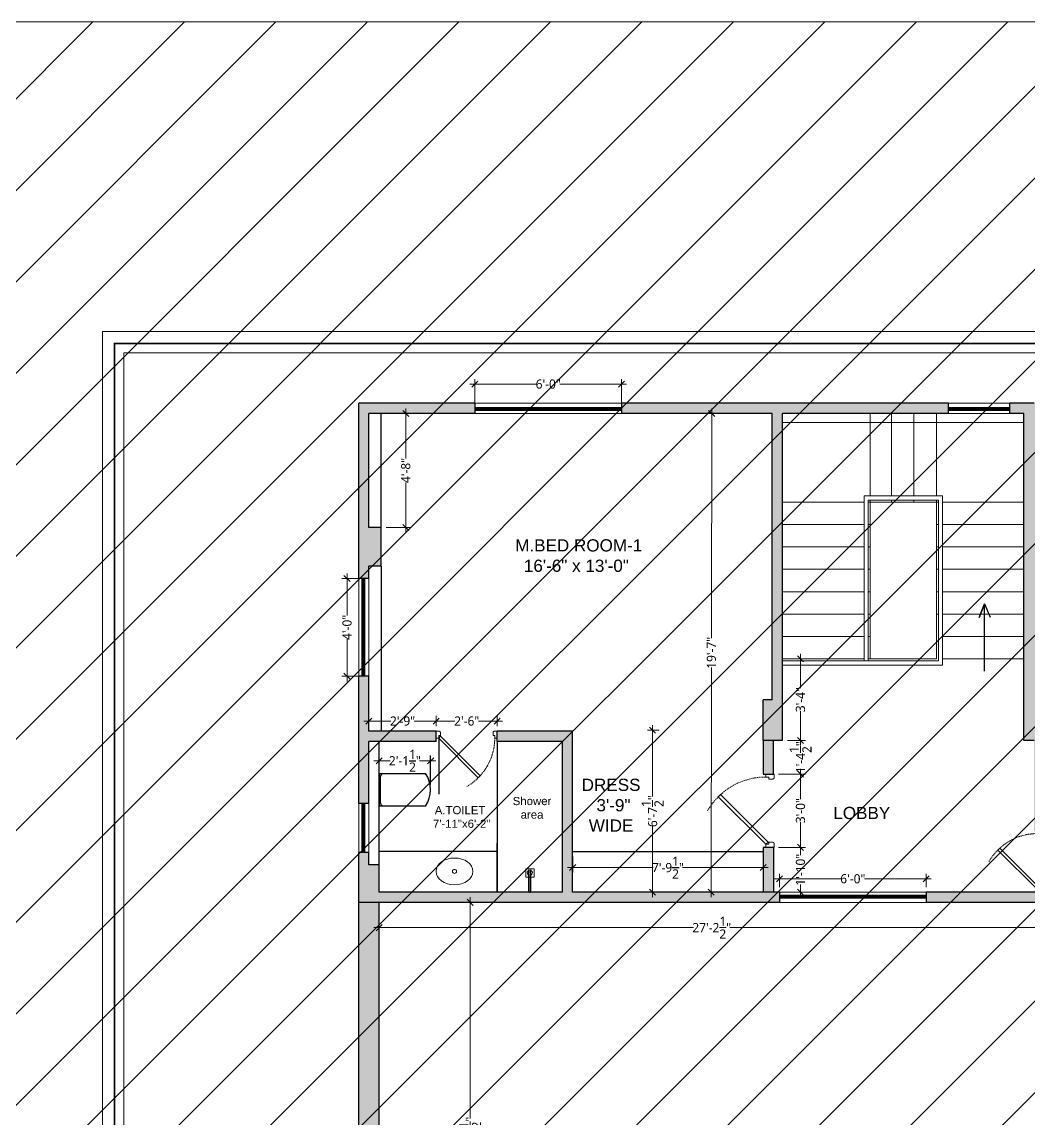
# Model space of a CAD drawing. Header units: inches. Extents: x -179 to 4134, y -2155 to 815.
# Drawn here: x 959 to 1454, y 276 to 815 of the extents above; entities that cross this region are included whole.
import ezdxf

# ---------------------------------------------------------------- set-up
doc = ezdxf.new("R2010")
doc.units = ezdxf.units.IN
doc.header["$LTSCALE"] = 5
doc.linetypes.add('HIDDEN', pattern=[0.375, 0.25, -0.125])
for name, color, linetype, lineweight in [('DIM', 5, 'Continuous', 9), ('doors', 24, 'Continuous', 9), ('STEP', 25, 'Continuous', 15), ('text', 7, 'Continuous', 5), ('title', 7, 'Continuous', 5), ('wall', 7, 'Continuous', 30), ('wall hatch', 252, 'Continuous', 5), ('window', 162, 'Continuous', 9)]:
    doc.layers.add(name, color=color, linetype=linetype, lineweight=lineweight)
doc.layers.add('FURNITURE', color=8, linetype='Continuous')
doc.styles.add('irfan', font='trebuc.ttf')
doc.styles.add('KARUN', font='arial.ttf')
doc.dimstyles.new('IRFAN', dxfattribs={"dimtxt": 4.5, "dimasz": 3, "dimexe": 2.5, "dimexo": 2.5, "dimgap": 0.09, "dimtad": 0, "dimdec": 1, "dimzin": 3, "dimdsep": 46, "dimlunit": 4, "dimtxsty": 'irfan', "dimblk": 'OBLIQUE', "dimcen": 2, "dimdle": 2.5, "dimclrd": 251, "dimclre": 251, "dimclrt": 7, "dimadec": 0, "dimazin": 0, "dimtm": 1e-09, "dimtfac": 1, "dimtdec": 1, "dimtofl": 0, "dimtmove": 0, "dimatfit": 3, "dimfxl": 2, "dimtolj": 1, "dimtzin": 0, "dimlwd": 0, "dimlwe": -1, "dimarcsym": 0})

# ---------------------------------------------------------------- blocks, each defined once
blk = doc.blocks.new('d2')
at = {"layer": 'doors'}
blk.add_lwpolyline([(-25.9, 26.27), (-2.56, 2.94), (-1.5, 4), (-24.84, 27.34), (-25.9, 26.27)], dxfattribs=at)
blk.add_lwpolyline([(-36, 0), (-34, 0), (-36, 0), (-36, 4), (-34.5, 4), (-34.5, 2.5), (-33.5, 2.5), (-33.5, 0.5), (-33.62, 0.5), (-33.62, 0.38, -0.414214), (-33.88, 0.12), (-34, 0.12), (-34, 0)], format="xyb", dxfattribs=at)
blk.add_lwpolyline([(0, 4), (-1.5, 4), (-1.5, 2.5), (-2.5, 2.5), (-2.5, 0.5), (-2.38, 0.5), (-2.38, 0.38, 0.414214), (-2.12, 0.12), (-2, 0.12), (-2, 0), (0, 0), (-2, 0), (0, 0), (0, 4)], format="xyb", close=True, dxfattribs=at)
at = {"layer": 'doors', "color": 144, "linetype": 'HIDDEN', "ltscale": 0.5}
blk.add_arc((-1.5, 4), 33.03, 120, 182.6026, dxfattribs=at)
blk = doc.blocks.new('door')
at = {"layer": 'doors', "linetype": 'Continuous'}
blk.add_line((0, 0), (0, 0), dxfattribs=at)
at = {"layer": 'doors', "xscale": -1.166666666666717, "yscale": 1.166666666666717, "zscale": 1.166666666666717, "rotation": 270}
blk.add_blockref('d2', (0, 0), dxfattribs=at)
blk = doc.blocks.new('_Oblique')
at = {"color": 0, "linetype": 'ByBlock', "lineweight": -2}
blk.add_line((-0.5, -0.5), (0.5, 0.5), dxfattribs=at)
blk = doc.blocks.new('*D12')
at = {"layer": 'Defpoints', "color": 0, "ltscale": 0.25, "transparency": 16777216}
for p in [(1176.59, 382.3), (1176.59, 152.8), (1179.19, 152.8)]:
    blk.add_point(p, dxfattribs=at)
at = {"layer": 'DIM', "color": 251, "lineweight": 0, "ltscale": 0.25, "transparency": 16777216}
for p, q in [((1179.19, 384.8), (1179.19, 276.21)), ((1179.19, 150.3), (1179.19, 258.88))]:
    blk.add_line(p, q, dxfattribs=at)
at = {"layer": 'DIM', "color": 1, "ltscale": 0.25, "transparency": 16777216}
for p, q in [((1179.09, 382.3), (1181.69, 382.3)), ((1179.09, 152.8), (1181.69, 152.8))]:
    blk.add_line(p, q, dxfattribs=at)
at = {"layer": 'DIM', "color": 251, "lineweight": 0, "ltscale": 0.25, "transparency": 16777216, "xscale": 3, "yscale": 3, "zscale": 3}
for p, rotation in [((1179.19, 382.3), 90), ((1179.19, 152.8), 270)]:
    blk.add_blockref('_Oblique', p, dxfattribs=dict(at, rotation=rotation))
at = {"layer": 'DIM', "color": 1, "ltscale": 0.25, "transparency": 16777216, "insert": (1179.19, 267.55), "char_height": 4.5, "attachment_point": 5, "rotation": 90, "style": 'irfan'}
blk.add_mtext('\\A1;19\'-1{\\H1x;\\S1/2;}"', dxfattribs=at)
blk = doc.blocks.new('*D13')
at = {"layer": 'Defpoints', "color": 0, "ltscale": 0.25, "transparency": 16777216}
for p in [(1134.53, 382.3), (1461.03, 382.3), (1134.53, 369.89)]:
    blk.add_point(p, dxfattribs=at)
at = {"layer": 'DIM', "color": 1, "ltscale": 0.25, "transparency": 16777216}
for p, q in [((1134.53, 379.8), (1134.53, 367.39)), ((1461.03, 379.8), (1461.03, 367.39))]:
    blk.add_line(p, q, dxfattribs=at)
at = {"layer": 'DIM', "color": 251, "lineweight": 0, "ltscale": 0.25, "transparency": 16777216}
for p, q in [((1132.03, 369.89), (1288.9, 369.89)), ((1463.53, 369.89), (1306.65, 369.89))]:
    blk.add_line(p, q, dxfattribs=at)
at = {"layer": 'DIM', "color": 251, "lineweight": 0, "ltscale": 0.25, "transparency": 16777216, "xscale": 3, "yscale": 3, "zscale": 3, "rotation": 180.0000000000001}
blk.add_blockref('_Oblique', (1134.53, 369.89), dxfattribs=at)
at = {"layer": 'DIM', "color": 251, "lineweight": 0, "ltscale": 0.25, "transparency": 16777216, "xscale": 3, "yscale": 3, "zscale": 3}
blk.add_blockref('_Oblique', (1461.03, 369.89), dxfattribs=at)
at = {"layer": 'DIM', "color": 1, "ltscale": 0.25, "transparency": 16777216, "insert": (1297.78, 369.89), "char_height": 4.5, "attachment_point": 5, "style": 'irfan'}
blk.add_mtext('\\A1;27\'-2{\\H1x;\\S1/2;}"', dxfattribs=at)
blk = doc.blocks.new('*D53')
at = {"layer": 'Defpoints', "color": 0, "ltscale": 0.25, "transparency": 16777216}
for p in [(1305.53, 622.3), (1297.51, 387.3), (1305.28, 387.3)]:
    blk.add_point(p, dxfattribs=at)
at = {"layer": 'DIM', "color": 251, "lineweight": 0, "ltscale": 0.25, "transparency": 16777216}
for p, q in [((1297.76, 624.8), (1297.64, 512)), ((1297.5, 384.8), (1297.62, 497.61))]:
    blk.add_line(p, q, dxfattribs=at)
at = {"layer": 'DIM', "color": 1, "ltscale": 0.25, "transparency": 16777216}
for p, q in [((1303.03, 622.3), (1295.26, 622.31)), ((1302.78, 387.3), (1295.01, 387.31))]:
    blk.add_line(p, q, dxfattribs=at)
at = {"layer": 'DIM', "color": 251, "lineweight": 0, "ltscale": 0.25, "transparency": 16777216, "xscale": 3, "yscale": 3, "zscale": 3}
for p, rotation in [((1297.76, 622.3), 89.93904706606553), ((1297.51, 387.3), 269.9390470660655)]:
    blk.add_blockref('_Oblique', p, dxfattribs=dict(at, rotation=rotation))
at = {"layer": 'DIM', "color": 1, "ltscale": 0.25, "transparency": 16777216, "insert": (1297.63, 504.8), "char_height": 4.5, "attachment_point": 5, "rotation": 89.939, "style": 'irfan'}
blk.add_mtext('\\A1;19\'-7"', dxfattribs=at)
blk = doc.blocks.new('*D54')
at = {"layer": 'Defpoints', "color": 0, "ltscale": 0.25, "transparency": 16777216}
for p in [(1162.53, 471.29), (1162.53, 466.3), (1192.53, 466.3)]:
    blk.add_point(p, dxfattribs=at)
at = {"layer": 'DIM', "color": 251, "lineweight": 0, "ltscale": 0.25, "transparency": 16777216}
for p, q in [((1160.03, 471.29), (1171.75, 471.29)), ((1195.03, 471.29), (1183.3, 471.29))]:
    blk.add_line(p, q, dxfattribs=at)
at = {"layer": 'DIM', "color": 1, "ltscale": 0.25, "transparency": 16777216}
for p, q in [((1162.53, 468.8), (1162.53, 473.79)), ((1192.53, 468.8), (1192.53, 473.79))]:
    blk.add_line(p, q, dxfattribs=at)
at = {"layer": 'DIM', "color": 251, "lineweight": 0, "ltscale": 0.25, "transparency": 16777216, "xscale": 3, "yscale": 3, "zscale": 3, "rotation": 180.0000000000002}
blk.add_blockref('_Oblique', (1162.53, 471.29), dxfattribs=at)
at = {"layer": 'DIM', "color": 251, "lineweight": 0, "ltscale": 0.25, "transparency": 16777216, "xscale": 3, "yscale": 3, "zscale": 3}
blk.add_blockref('_Oblique', (1192.53, 471.29), dxfattribs=at)
at = {"layer": 'DIM', "color": 1, "ltscale": 0.25, "transparency": 16777216, "insert": (1177.53, 471.29), "char_height": 4.5, "attachment_point": 5, "style": 'irfan'}
blk.add_mtext('\\A1;2\'-6"', dxfattribs=at)
blk = doc.blocks.new('*D55')
at = {"layer": 'Defpoints', "color": 0, "ltscale": 0.25, "transparency": 16777216}
for p in [(1129.53, 471.29), (1129.53, 466.3), (1162.53, 466.3)]:
    blk.add_point(p, dxfattribs=at)
at = {"layer": 'DIM', "color": 251, "lineweight": 0, "ltscale": 0.25, "transparency": 16777216}
for p, q in [((1127.03, 471.29), (1140.25, 471.29)), ((1165.03, 471.29), (1151.8, 471.29))]:
    blk.add_line(p, q, dxfattribs=at)
at = {"layer": 'DIM', "color": 1, "ltscale": 0.25, "transparency": 16777216}
for p, q in [((1129.53, 468.8), (1129.53, 473.79)), ((1162.53, 468.8), (1162.53, 473.79))]:
    blk.add_line(p, q, dxfattribs=at)
at = {"layer": 'DIM', "color": 251, "lineweight": 0, "ltscale": 0.25, "transparency": 16777216, "xscale": 3, "yscale": 3, "zscale": 3, "rotation": 180.0000000000002}
blk.add_blockref('_Oblique', (1129.53, 471.29), dxfattribs=at)
at = {"layer": 'DIM', "color": 251, "lineweight": 0, "ltscale": 0.25, "transparency": 16777216, "xscale": 3, "yscale": 3, "zscale": 3}
blk.add_blockref('_Oblique', (1162.53, 471.29), dxfattribs=at)
at = {"layer": 'DIM', "color": 1, "ltscale": 0.25, "transparency": 16777216, "insert": (1146.03, 471.29), "char_height": 4.5, "attachment_point": 5, "style": 'irfan'}
blk.add_mtext('\\A1;2\'-9"', dxfattribs=at)
blk = doc.blocks.new('*D56')
at = {"layer": 'Defpoints', "color": 0, "ltscale": 0.25, "transparency": 16777216}
for p in [(1135.53, 622.3), (1135.53, 566.3), (1147.65, 566.3)]:
    blk.add_point(p, dxfattribs=at)
at = {"layer": 'DIM', "color": 251, "lineweight": 0, "ltscale": 0.25, "transparency": 16777216}
for p, q in [((1147.65, 624.8), (1147.65, 600.12)), ((1147.65, 563.8), (1147.65, 588.47))]:
    blk.add_line(p, q, dxfattribs=at)
at = {"layer": 'DIM', "color": 1, "ltscale": 0.25, "transparency": 16777216}
for p, q in [((1138.03, 622.3), (1150.15, 622.3)), ((1138.03, 566.3), (1150.15, 566.3))]:
    blk.add_line(p, q, dxfattribs=at)
at = {"layer": 'DIM', "color": 251, "lineweight": 0, "ltscale": 0.25, "transparency": 16777216, "xscale": 3, "yscale": 3, "zscale": 3}
for p, rotation in [((1147.65, 622.3), 90), ((1147.65, 566.3), 270)]:
    blk.add_blockref('_Oblique', p, dxfattribs=dict(at, rotation=rotation))
at = {"layer": 'DIM', "color": 1, "ltscale": 0.25, "transparency": 16777216, "insert": (1147.65, 594.3), "char_height": 4.5, "attachment_point": 5, "rotation": 90, "style": 'irfan'}
blk.add_mtext('\\A1;4\'-8"', dxfattribs=at)
blk = doc.blocks.new('*D57')
at = {"layer": 'Defpoints', "color": 0, "ltscale": 0.25, "transparency": 16777216}
for p in [(1332.53, 501.8), (1341.36, 501.8), (1332.53, 461.8)]:
    blk.add_point(p, dxfattribs=at)
at = {"layer": 'DIM', "color": 1, "ltscale": 0.25, "transparency": 16777216}
for p, q in [((1335.03, 501.8), (1343.86, 501.8)), ((1335.03, 461.8), (1343.86, 461.8))]:
    blk.add_line(p, q, dxfattribs=at)
at = {"layer": 'DIM', "color": 251, "lineweight": 0, "ltscale": 0.25, "transparency": 16777216}
for p, q in [((1341.36, 504.3), (1341.36, 487.5)), ((1341.36, 459.3), (1341.36, 476.09))]:
    blk.add_line(p, q, dxfattribs=at)
at = {"layer": 'DIM', "color": 251, "lineweight": 0, "ltscale": 0.25, "transparency": 16777216, "xscale": 3, "yscale": 3, "zscale": 3}
for p, rotation in [((1341.36, 501.8), 90), ((1341.36, 461.8), 270)]:
    blk.add_blockref('_Oblique', p, dxfattribs=dict(at, rotation=rotation))
at = {"layer": 'DIM', "color": 1, "ltscale": 0.25, "transparency": 16777216, "insert": (1341.36, 481.8), "char_height": 4.5, "attachment_point": 5, "rotation": 90, "style": 'irfan'}
blk.add_mtext('\\A1;3\'-4"', dxfattribs=at)
blk = doc.blocks.new('*D58')
at = {"layer": 'Defpoints', "color": 0, "ltscale": 0.25, "transparency": 16777216}
for p in [(1268.75, 466.8), (1274.53, 466.8), (1274.53, 387.3)]:
    blk.add_point(p, dxfattribs=at)
at = {"layer": 'DIM', "color": 251, "lineweight": 0, "ltscale": 0.25, "transparency": 16777216}
for p, q in [((1268.75, 469.3), (1268.75, 434.26)), ((1268.75, 384.8), (1268.75, 419.83))]:
    blk.add_line(p, q, dxfattribs=at)
at = {"layer": 'DIM', "color": 1, "ltscale": 0.25, "transparency": 16777216}
for p, q in [((1272.03, 466.8), (1266.25, 466.8)), ((1272.03, 387.3), (1266.25, 387.3))]:
    blk.add_line(p, q, dxfattribs=at)
at = {"layer": 'DIM', "color": 251, "lineweight": 0, "ltscale": 0.25, "transparency": 16777216, "xscale": 3, "yscale": 3, "zscale": 3}
for p, rotation in [((1268.75, 466.8), 90), ((1268.75, 387.3), 270)]:
    blk.add_blockref('_Oblique', p, dxfattribs=dict(at, rotation=rotation))
at = {"layer": 'DIM', "color": 1, "ltscale": 0.25, "transparency": 16777216, "insert": (1268.75, 427.05), "char_height": 4.5, "attachment_point": 5, "rotation": 90, "style": 'irfan'}
blk.add_mtext('\\A1;6\'-7{\\H1x;\\S1/2;}"', dxfattribs=at)
blk = doc.blocks.new('*D59')
at = {"layer": 'Defpoints', "color": 0, "ltscale": 0.25, "transparency": 16777216}
for p in [(1403.03, 393.85), (1331.03, 387.3), (1403.03, 387.3)]:
    blk.add_point(p, dxfattribs=at)
at = {"layer": 'DIM', "color": 251, "lineweight": 0, "ltscale": 0.25, "transparency": 16777216}
for p, q in [((1328.53, 393.85), (1361.29, 393.85)), ((1405.53, 393.85), (1372.77, 393.85))]:
    blk.add_line(p, q, dxfattribs=at)
at = {"layer": 'DIM', "color": 1, "ltscale": 0.25, "transparency": 16777216}
for p, q in [((1331.03, 389.8), (1331.03, 396.35)), ((1403.03, 389.8), (1403.03, 396.35))]:
    blk.add_line(p, q, dxfattribs=at)
at = {"layer": 'DIM', "color": 251, "lineweight": 0, "ltscale": 0.25, "transparency": 16777216, "xscale": 3, "yscale": 3, "zscale": 3, "rotation": 180}
blk.add_blockref('_Oblique', (1331.03, 393.85), dxfattribs=at)
at = {"layer": 'DIM', "color": 251, "lineweight": 0, "ltscale": 0.25, "transparency": 16777216, "xscale": 3, "yscale": 3, "zscale": 3}
blk.add_blockref('_Oblique', (1403.03, 393.85), dxfattribs=at)
at = {"layer": 'DIM', "color": 1, "ltscale": 0.25, "transparency": 16777216, "insert": (1367.03, 393.85), "char_height": 4.5, "attachment_point": 5, "style": 'irfan'}
blk.add_mtext('\\A1;6\'-0"', dxfattribs=at)
blk = doc.blocks.new('*D60')
at = {"layer": 'Defpoints', "color": 0, "ltscale": 0.25, "transparency": 16777216}
for p in [(1118.79, 541.3), (1126.78, 541.3), (1126.78, 493.3)]:
    blk.add_point(p, dxfattribs=at)
at = {"layer": 'DIM', "color": 1, "ltscale": 0.25, "transparency": 16777216}
for p, q in [((1124.28, 541.3), (1116.29, 541.3)), ((1124.28, 493.3), (1116.29, 493.3))]:
    blk.add_line(p, q, dxfattribs=at)
at = {"layer": 'DIM', "color": 251, "lineweight": 0, "ltscale": 0.25, "transparency": 16777216}
for p, q in [((1118.79, 543.8), (1118.79, 523.12)), ((1118.79, 490.8), (1118.79, 511.47))]:
    blk.add_line(p, q, dxfattribs=at)
at = {"layer": 'DIM', "color": 251, "lineweight": 0, "ltscale": 0.25, "transparency": 16777216, "xscale": 3, "yscale": 3, "zscale": 3}
for p, rotation in [((1118.79, 541.3), 90), ((1118.79, 493.3), 270)]:
    blk.add_blockref('_Oblique', p, dxfattribs=dict(at, rotation=rotation))
at = {"layer": 'DIM', "color": 1, "ltscale": 0.25, "transparency": 16777216, "insert": (1118.79, 517.3), "char_height": 4.5, "attachment_point": 5, "rotation": 90, "style": 'irfan'}
blk.add_mtext('\\A1;4\'-0"', dxfattribs=at)
blk = doc.blocks.new('*D61')
at = {"layer": 'Defpoints', "color": 0, "ltscale": 0.25, "transparency": 16777216}
for p in [(1181.53, 636.71), (1181.53, 624.55), (1253.53, 624.55)]:
    blk.add_point(p, dxfattribs=at)
at = {"layer": 'DIM', "color": 251, "lineweight": 0, "ltscale": 0.25, "transparency": 16777216}
for p, q in [((1179.03, 636.71), (1211.79, 636.71)), ((1256.03, 636.71), (1223.27, 636.71))]:
    blk.add_line(p, q, dxfattribs=at)
at = {"layer": 'DIM', "color": 1, "ltscale": 0.25, "transparency": 16777216}
for p, q in [((1181.53, 627.05), (1181.53, 639.21)), ((1253.53, 627.05), (1253.53, 639.21))]:
    blk.add_line(p, q, dxfattribs=at)
at = {"layer": 'DIM', "color": 251, "lineweight": 0, "ltscale": 0.25, "transparency": 16777216, "xscale": 3, "yscale": 3, "zscale": 3, "rotation": 180}
blk.add_blockref('_Oblique', (1181.53, 636.71), dxfattribs=at)
at = {"layer": 'DIM', "color": 251, "lineweight": 0, "ltscale": 0.25, "transparency": 16777216, "xscale": 3, "yscale": 3, "zscale": 3}
blk.add_blockref('_Oblique', (1253.53, 636.71), dxfattribs=at)
at = {"layer": 'DIM', "color": 1, "ltscale": 0.25, "transparency": 16777216, "insert": (1217.53, 636.71), "char_height": 4.5, "attachment_point": 5, "style": 'irfan'}
blk.add_mtext('\\A1;6\'-0"', dxfattribs=at)
blk = doc.blocks.new('*D67')
at = {"layer": 'Defpoints', "color": 0, "ltscale": 0.25, "transparency": 16777216}
for p in [(1332.53, 461.8), (1328.05, 445.3), (1341.36, 445.3)]:
    blk.add_point(p, dxfattribs=at)
at = {"layer": 'DIM', "color": 251, "lineweight": 0, "ltscale": 0.25, "transparency": 16777216}
for p, q in [((1341.36, 464.3), (1341.36, 460.58)), ((1341.36, 442.8), (1341.36, 446.51))]:
    blk.add_line(p, q, dxfattribs=at)
at = {"layer": 'DIM', "color": 1, "ltscale": 0.25, "transparency": 16777216}
for p, q in [((1335.03, 461.8), (1343.86, 461.8)), ((1330.55, 445.3), (1343.86, 445.3))]:
    blk.add_line(p, q, dxfattribs=at)
at = {"layer": 'DIM', "color": 251, "lineweight": 0, "ltscale": 0.25, "transparency": 16777216, "xscale": 3, "yscale": 3, "zscale": 3}
for p, rotation in [((1341.36, 461.8), 90), ((1341.36, 445.3), 270)]:
    blk.add_blockref('_Oblique', p, dxfattribs=dict(at, rotation=rotation))
at = {"layer": 'DIM', "color": 1, "ltscale": 0.25, "transparency": 16777216, "insert": (1341.36, 453.55), "char_height": 4.5, "attachment_point": 5, "rotation": 90, "style": 'irfan'}
blk.add_mtext('\\A1;1\'-4{\\H1x;\\S1/2;}"', dxfattribs=at)
blk = doc.blocks.new('*D68')
at = {"layer": 'Defpoints', "color": 0, "ltscale": 0.25, "transparency": 16777216}
for p in [(1328.05, 445.3), (1328.07, 409.3), (1341.36, 409.3)]:
    blk.add_point(p, dxfattribs=at)
at = {"layer": 'DIM', "color": 251, "lineweight": 0, "ltscale": 0.25, "transparency": 16777216}
for p, q in [((1341.36, 447.8), (1341.36, 433)), ((1341.36, 406.8), (1341.36, 421.59))]:
    blk.add_line(p, q, dxfattribs=at)
at = {"layer": 'DIM', "color": 1, "ltscale": 0.25, "transparency": 16777216}
for p, q in [((1330.55, 445.3), (1343.86, 445.3)), ((1330.57, 409.3), (1343.86, 409.3))]:
    blk.add_line(p, q, dxfattribs=at)
at = {"layer": 'DIM', "color": 251, "lineweight": 0, "ltscale": 0.25, "transparency": 16777216, "xscale": 3, "yscale": 3, "zscale": 3}
for p, rotation in [((1341.36, 445.3), 90), ((1341.36, 409.3), 270)]:
    blk.add_blockref('_Oblique', p, dxfattribs=dict(at, rotation=rotation))
at = {"layer": 'DIM', "color": 1, "ltscale": 0.25, "transparency": 16777216, "insert": (1341.36, 427.3), "char_height": 4.5, "attachment_point": 5, "rotation": 90, "style": 'irfan'}
blk.add_mtext('\\A1;3\'-0"', dxfattribs=at)
blk = doc.blocks.new('*D69')
at = {"layer": 'Defpoints', "color": 0, "ltscale": 0.25, "transparency": 16777216}
for p in [(1328.07, 409.3), (1331.03, 387.3), (1341.36, 387.3)]:
    blk.add_point(p, dxfattribs=at)
at = {"layer": 'DIM', "color": 251, "lineweight": 0, "ltscale": 0.25, "transparency": 16777216}
for p, q in [((1341.36, 411.8), (1341.36, 405.49)), ((1341.36, 384.8), (1341.36, 391.1))]:
    blk.add_line(p, q, dxfattribs=at)
at = {"layer": 'DIM', "color": 1, "ltscale": 0.25, "transparency": 16777216}
for p, q in [((1330.57, 409.3), (1343.86, 409.3)), ((1333.53, 387.3), (1343.86, 387.3))]:
    blk.add_line(p, q, dxfattribs=at)
at = {"layer": 'DIM', "color": 251, "lineweight": 0, "ltscale": 0.25, "transparency": 16777216, "xscale": 3, "yscale": 3, "zscale": 3}
for p, rotation in [((1341.36, 409.3), 90), ((1341.36, 387.3), 270)]:
    blk.add_blockref('_Oblique', p, dxfattribs=dict(at, rotation=rotation))
at = {"layer": 'DIM', "color": 1, "ltscale": 0.25, "transparency": 16777216, "insert": (1341.36, 398.3), "char_height": 4.5, "attachment_point": 5, "rotation": 90, "style": 'irfan'}
blk.add_mtext('\\A1;1\'-10"', dxfattribs=at)
blk = doc.blocks.new('*D79')
at = {"color": 251, "ltscale": 0.25, "transparency": 16777216}
for p, q in [((1134.53, 440.08), (1134.53, 454.32)), ((1159.83, 440.08), (1159.83, 454.32))]:
    blk.add_line(p, q, dxfattribs=at)
at = {"color": 251, "lineweight": 0, "ltscale": 0.25, "transparency": 16777216}
for p, q in [((1132.03, 451.82), (1139.93, 451.82)), ((1162.33, 451.82), (1154.43, 451.82))]:
    blk.add_line(p, q, dxfattribs=at)
at = {"layer": 'Defpoints', "color": 0, "ltscale": 0.25, "transparency": 16777216}
for p in [(1159.83, 451.82), (1134.53, 437.58), (1159.83, 437.58)]:
    blk.add_point(p, dxfattribs=at)
at = {"color": 251, "lineweight": 0, "ltscale": 0.25, "transparency": 16777216, "xscale": 3, "yscale": 3, "zscale": 3, "rotation": 180}
blk.add_blockref('_Oblique', (1134.53, 451.82), dxfattribs=at)
at = {"color": 251, "lineweight": 0, "ltscale": 0.25, "transparency": 16777216, "xscale": 3, "yscale": 3, "zscale": 3}
blk.add_blockref('_Oblique', (1159.83, 451.82), dxfattribs=at)
at = {"color": 7, "ltscale": 0.25, "transparency": 16777216, "insert": (1147.18, 451.82), "char_height": 4.5, "attachment_point": 5, "style": 'irfan'}
blk.add_mtext('\\A1;2\'-1{\\H1x;\\S1/2;}"', dxfattribs=at)
blk = doc.blocks.new('*D89')
at = {"color": 251, "ltscale": 0.25, "transparency": 16777216}
for p, q in [((1229.53, 404.8), (1229.53, 396.9)), ((1323.05, 404.8), (1323.05, 396.9))]:
    blk.add_line(p, q, dxfattribs=at)
at = {"color": 251, "lineweight": 0, "ltscale": 0.25, "transparency": 16777216}
for p, q in [((1227.03, 399.4), (1269.08, 399.4)), ((1325.55, 399.4), (1283.5, 399.4))]:
    blk.add_line(p, q, dxfattribs=at)
at = {"layer": 'Defpoints', "color": 0, "ltscale": 0.25, "transparency": 16777216}
for p in [(1229.53, 407.3), (1323.05, 407.3), (1323.05, 399.4)]:
    blk.add_point(p, dxfattribs=at)
at = {"color": 251, "lineweight": 0, "ltscale": 0.25, "transparency": 16777216, "xscale": 3, "yscale": 3, "zscale": 3, "rotation": 180}
blk.add_blockref('_Oblique', (1229.53, 399.4), dxfattribs=at)
at = {"color": 251, "lineweight": 0, "ltscale": 0.25, "transparency": 16777216, "xscale": 3, "yscale": 3, "zscale": 3}
blk.add_blockref('_Oblique', (1323.05, 399.4), dxfattribs=at)
at = {"color": 7, "ltscale": 0.25, "transparency": 16777216, "insert": (1276.29, 399.4), "char_height": 4.5, "attachment_point": 5, "style": 'irfan'}
blk.add_mtext('\\A1;7\'-9{\\H1x;\\S1/2;}"', dxfattribs=at)

msp = doc.modelspace()

# ---------------------------------------------------------------- hatches: boundary and pattern name
at = {"lineweight": 15, "ltscale": 0.25, "transparency": 33554687}
h = msp.add_hatch(dxfattribs=at)
h.set_pattern_fill('ANSI31', color=256, scale=10)
h.paths.add_polyline_path([(-179.41, 814.5), (2097.9, 814.5), (2097.9, -2154.98), (-179.41, -2154.98)])
at = {"layer": 'wall hatch', "ltscale": 0.25}
h = msp.add_hatch(color=9, dxfattribs=at)
h.dxf.hatch_style = 1
h.paths.add_polyline_path([(1652.03, 627.3), (1461.03, 627.3), (1461.03, 617.3), (1642.03, 617.3), (1642.03, 482.3), (1636.03, 482.3), (1636.03, 471.8), (1652.03, 471.8)])
h.paths.add_polyline_path([(1652.03, 297.8), (1642.03, 297.8), (1642.03, 152.8), (1461.53, 152.8), (1461.53, 147.8), (1326.53, 147.8), (1326.53, 142.8), (1652.03, 142.8)])
h.paths.add_polyline_path([(1326.53, 152.8), (1134.53, 152.8), (1134.53, 382.3), (1124.53, 382.3), (1124.53, 147.8), (1124.53, 142.8), (1326.53, 142.8), (1326.53, 147.8)])
h = msp.add_hatch(color=256, dxfattribs=at)
h.dxf.hatch_style = 1
h.paths.add_polyline_path([(1135.53, 566.3), (1129.53, 566.3), (1129.53, 622.3), (1181.53, 622.3), (1181.53, 627.3), (1124.53, 627.3), (1124.53, 541.3), (1129.53, 541.3), (1129.53, 547.3), (1135.53, 547.3)])
h = msp.add_hatch(color=256, dxfattribs=at)
h.dxf.hatch_style = 1
h.paths.add_polyline_path([(1414.03, 627.3), (1253.53, 627.3), (1253.53, 622.3), (1327.53, 622.3), (1327.53, 481.8), (1323.03, 481.8), (1323.03, 466.8), (1323.03, 461.8), (1332.53, 461.8), (1332.53, 622.3), (1414.03, 622.3)])
h = msp.add_hatch(color=256, dxfattribs=at)
h.dxf.hatch_style = 1
h.paths.add_polyline_path([(1461.03, 627.3), (1456.03, 627.3), (1444.03, 627.3), (1444.03, 622.3), (1451.03, 622.3), (1451.03, 480.3), (1451.03, 461.8), (1456.03, 461.8), (1456.03, 417.3), (1461.03, 417.3), (1461.03, 461.8), (1461.03, 473.3), (1461.03, 480.3)])
h = msp.add_hatch(color=256, dxfattribs=at)
h.dxf.hatch_style = 1
h.paths.add_polyline_path([(1162.53, 466.3), (1129.53, 466.3), (1129.53, 493.3), (1124.53, 493.3), (1124.53, 430.8), (1129.53, 430.8), (1129.53, 461.3), (1162.53, 461.3)])
h = msp.add_hatch(color=256, dxfattribs=at)
h.dxf.hatch_style = 1
h.paths.add_polyline_path([(1331.03, 387.3), (1279.53, 387.3), (1297.51, 387.3), (1279.53, 387.3), (1274.53, 387.3), (1229.53, 387.3), (1229.53, 466.3), (1192.53, 466.3), (1192.53, 461.3), (1224.53, 461.3), (1224.53, 387.3), (1134.53, 387.3), (1134.53, 400.8), (1129.53, 400.8), (1129.53, 406.8), (1124.53, 406.8), (1124.53, 382.3), (1331.03, 382.3)])
h = msp.add_hatch(color=256, dxfattribs=at)
h.dxf.hatch_style = 1
h.paths.add_polyline_path([(1328.03, 461.8), (1323.03, 461.8), (1323.03, 445.3), (1328.03, 445.3)])
h.paths.add_polyline_path([(1328.07, 409.3), (1324.38, 409.29), (1323.05, 409.3), (1323.05, 387.3), (1328.07, 387.3)])
h = msp.add_hatch(color=256, dxfattribs=at)
h.dxf.hatch_style = 1
h.paths.add_polyline_path([(1461.03, 387.3), (1403.03, 387.3), (1403.03, 382.3), (1461.03, 382.3)])

# ---------------------------------------------------------------- linework, layer by layer
at = {"color": 25, "ltscale": 0.25}
for p, q in [((1163.77, 462.96), (1163.77, 435.46)), ((1229.53, 387.3), (1229.53, 407.3)), ((1229.53, 407.3), (1323.05, 407.3))]:
    msp.add_line(p, q, dxfattribs=at)
for p, q in [((1134.53, 445.58), (1134.53, 429.58)), ((1134.53, 445.58), (1157.3, 445.58)), ((1135.1, 443.58), (1135.1, 431.48)), ((1157.3, 429.58), (1134.53, 429.58))]:
    msp.add_line(p, q)
at = {"lineweight": 15, "ltscale": 0.25}
msp.add_lwpolyline([(-179.41, 814.5), (2097.9, 814.5), (2097.9, -2154.98), (-179.41, -2154.98)], close=True, dxfattribs=at)
for centre, radius, start, end in [((1137.41, 443.58), 2.3, 119.7956, 180), ((1145.91, 437.58), 13.91, 324.9086, 35.1053), ((1137.41, 431.48), 2.3, 180, 235.4709)]:
    msp.add_arc(centre, radius, start, end)
at = {"layer": 'FURNITURE'}
for p, q in [((1208.03, 387.7), (1208.03, 398.23)), ((1209.03, 387.7), (1209.03, 398.23))]:
    msp.add_line(p, q, dxfattribs=at)
at = {"layer": 'FURNITURE', "lineweight": 15}
for p, q in [((1208.26, 396.34), (1208.26, 387.3)), ((1208.79, 396.36), (1208.79, 387.3))]:
    msp.add_line(p, q, dxfattribs=at)
msp.add_lwpolyline([(1206.61, 398.72), (1210.7, 398.72), (1210.7, 394.63), (1206.61, 394.63)], close=True, dxfattribs=at)
at = {"layer": 'FURNITURE', "lineweight": 5}
msp.add_circle((1171.53, 397.48), 1, dxfattribs=at)
at = {"layer": 'FURNITURE', "lineweight": 15}
for radius, start, end in [(1.25, 283.0779, 258.3906), (0.51, 303.5956, 240.5213)]:
    msp.add_arc((1208.51, 396.78), radius, start, end, dxfattribs=at)
at = {"layer": 'FURNITURE', "lineweight": 5}
msp.add_ellipse((1171.53, 397.48), major_axis=(-9, 0), ratio=0.731859, dxfattribs=at)
at = {"layer": 'STEP', "ltscale": 0.2}
for p, q in [((1375.53, 581.8), (1375.53, 622.3)), ((1386.03, 581.8), (1386.03, 622.3)), ((1397.03, 581.8), (1397.03, 622.3)), ((1408.03, 581.8), (1408.03, 622.3)), ((1372.53, 578.8), (1332.53, 578.8)), ((1375.53, 578.8), (1374.53, 578.8)), ((1375.53, 578.8), (1375.53, 579.8)), ((1408.03, 578.8), (1375.53, 578.8)), ((1375.53, 501.8), (1375.53, 578.8)), ((1386.03, 578.8), (1386.03, 579.8)), ((1397.03, 578.8), (1397.03, 579.8)), ((1408.03, 578.8), (1408.03, 579.8)), ((1409.03, 578.8), (1408.03, 578.8)), ((1408.03, 501.8), (1408.03, 578.8)), ((1451.03, 578.8), (1411.03, 578.8)), ((1372.53, 567.8), (1332.53, 567.8)), ((1375.53, 567.8), (1374.53, 567.8)), ((1409.03, 567.8), (1408.03, 567.8)), ((1451.03, 567.8), (1411.03, 567.8)), ((1372.53, 556.8), (1332.53, 556.8)), ((1375.53, 556.8), (1374.53, 556.8)), ((1409.03, 556.8), (1408.03, 556.8)), ((1451.03, 556.8), (1411.03, 556.8)), ((1372.53, 545.8), (1332.53, 545.8)), ((1375.53, 545.8), (1374.53, 545.8)), ((1409.03, 545.8), (1408.03, 545.8)), ((1451.03, 545.8), (1411.03, 545.8)), ((1372.53, 534.8), (1332.53, 534.8)), ((1375.53, 534.8), (1374.53, 534.8)), ((1409.03, 534.8), (1408.03, 534.8)), ((1451.03, 534.8), (1411.03, 534.8)), ((1372.53, 523.8), (1332.53, 523.8)), ((1375.53, 523.8), (1374.53, 523.8)), ((1409.03, 523.8), (1408.03, 523.8)), ((1451.03, 523.8), (1411.03, 523.8)), ((1372.53, 512.8), (1332.53, 512.8)), ((1375.53, 512.8), (1374.53, 512.8)), ((1451.03, 512.8), (1411.03, 512.8)), ((1372.53, 501.8), (1332.53, 501.8)), ((1375.53, 501.8), (1374.53, 501.8)), ((1375.53, 501.8), (1408.03, 501.8)), ((1451.03, 501.8), (1411.03, 501.8))]:
    msp.add_line(p, q, dxfattribs=at)
at = {"layer": 'STEP', "color": 142, "ltscale": 0.2}
for points in [[(1372.53, 500.8), (1372.53, 581.8), (1411.03, 581.8), (1411.03, 498.8), (1332.53, 498.8)], [(1374.53, 500.8), (1374.53, 579.8), (1409.03, 579.8), (1409.03, 500.8), (1332.53, 500.8)]]:
    msp.add_lwpolyline(points, dxfattribs=at)
at = {"layer": 'title'}
for points in [[(1872.78, 44.55), (1872.78, 662.54), (998.77, 662.54), (998.77, 44.55)], [(1862.26, 652.02), (1009.28, 652.02), (1009.28, 56.44), (1862.26, 56.44)]]:
    msp.add_lwpolyline(points, close=True, dxfattribs=at)
at = {"layer": 'title', "color": 7, "linetype": 'Continuous', "const_width": 0.902}
msp.add_lwpolyline([(1866.85, 656.61), (1004.7, 656.61), (1004.7, 50.48), (1866.85, 50.48)], close=True, dxfattribs=at)
at = {"layer": 'wall', "ltscale": 0.25}
for p, q in [((1181.53, 627.3), (1124.53, 627.3)), ((1124.53, 541.3), (1124.53, 627.3)), ((1181.53, 627.3), (1181.53, 622.3)), ((1253.53, 627.3), (1253.53, 622.3)), ((1414.03, 627.3), (1253.53, 627.3)), ((1414.03, 622.3), (1414.03, 627.3)), ((1456.03, 627.3), (1444.03, 627.3)), ((1444.03, 622.3), (1444.03, 627.3)), ((1181.53, 622.3), (1129.53, 622.3)), ((1129.53, 566.3), (1129.53, 622.3)), ((1327.53, 622.3), (1253.53, 622.3)), ((1327.53, 481.8), (1327.53, 622.3)), ((1332.53, 461.8), (1332.53, 622.3)), ((1414.03, 622.3), (1332.53, 622.3)), ((1451.03, 622.3), (1444.03, 622.3)), ((1451.03, 480.3), (1451.03, 622.3)), ((1135.53, 566.3), (1129.53, 566.3)), ((1135.53, 547.3), (1135.53, 566.3)), ((1135.53, 547.3), (1129.53, 547.3)), ((1129.53, 541.3), (1129.53, 547.3)), ((1129.53, 541.3), (1124.53, 541.3)), ((1129.53, 493.3), (1124.53, 493.3)), ((1124.53, 430.8), (1124.53, 493.3)), ((1129.53, 466.3), (1129.53, 493.3)), ((1327.53, 481.8), (1323.03, 481.8)), ((1323.03, 461.8), (1323.03, 481.8)), ((1451.03, 461.8), (1451.03, 480.3)), ((1162.53, 466.3), (1129.53, 466.3)), ((1162.53, 461.3), (1162.53, 466.3)), ((1229.53, 466.3), (1192.53, 466.3)), ((1192.53, 461.3), (1192.53, 466.3)), ((1229.53, 387.3), (1229.53, 466.3)), ((1162.53, 461.3), (1129.53, 461.3)), ((1129.53, 430.8), (1129.53, 461.3)), ((1134.53, 400.8), (1134.53, 461.3)), ((1224.53, 461.3), (1192.53, 461.3)), ((1224.53, 387.3), (1224.53, 461.3)), ((1332.53, 461.8), (1323.03, 461.8)), ((1323.03, 461.8), (1323.03, 445.3)), ((1328.03, 445.3), (1328.03, 461.8)), ((1456.03, 461.8), (1451.03, 461.8)), ((1323.03, 445.3), (1328.03, 445.3)), ((1129.53, 430.8), (1124.53, 430.8)), ((1129.53, 406.8), (1124.53, 406.8)), ((1124.53, 382.3), (1124.53, 406.8)), ((1129.53, 400.8), (1129.53, 406.8)), ((1328.07, 409.3), (1323.05, 409.3)), ((1323.05, 409.3), (1323.05, 387.3)), ((1328.07, 409.3), (1328.07, 387.3)), ((1134.53, 400.8), (1129.53, 400.8)), ((1134.53, 387.3), (1134.53, 400.8)), ((1224.53, 387.3), (1134.53, 387.3)), ((1192.53, 387.3), (1176.53, 387.3)), ((1184.56, 387.3), (1184.02, 387.3)), ((1208.26, 387.3), (1208.79, 387.3)), ((1279.53, 387.3), (1229.53, 387.3)), ((1331.03, 387.3), (1279.53, 387.3)), ((1331.03, 387.3), (1331.03, 382.3)), ((1461.03, 387.3), (1403.03, 387.3)), ((1403.03, 387.3), (1403.03, 382.3)), ((1124.53, 147.8), (1124.53, 382.3)), ((1331.03, 382.3), (1124.53, 382.3)), ((1134.53, 152.8), (1134.53, 382.3)), ((1461.03, 382.3), (1403.03, 382.3))]:
    msp.add_line(p, q, dxfattribs=at)
at = {"layer": 'wall', "lineweight": -2, "ltscale": 0.25}
for p, q in [((1135.53, 566.3), (1135.53, 622.3)), ((1135.53, 547.3), (1135.53, 466.3))]:
    msp.add_line(p, q, dxfattribs=at)
at = {"layer": 'wall', "color": 25, "lineweight": -3, "ltscale": 0.25}
msp.add_line((1192.53, 461.3), (1192.53, 387.3), dxfattribs=at)
at = {"layer": 'wall', "color": 25, "lineweight": -2, "ltscale": 0.25}
for p, q in [((1192.53, 387.3), (1192.53, 411.3)), ((1192.53, 407.3), (1134.53, 407.3))]:
    msp.add_line(p, q, dxfattribs=at)
at = {"layer": 'wall', "ltscale": 0.25}
msp.add_lwpolyline([(1431.74, 495.83), (1431.74, 528.83), (1429.05, 522.13), (1431.74, 528.83), (1434.44, 522.37)], dxfattribs=at)
at = {"layer": 'window', "color": 29, "ltscale": 0.25}
for p, q in [((1253.53, 627.3), (1181.53, 627.3)), ((1444.03, 627.3), (1414.03, 627.3)), ((1181.53, 622.3), (1253.53, 622.3)), ((1414.03, 622.3), (1444.03, 622.3)), ((1124.53, 541.3), (1124.53, 493.3)), ((1129.53, 493.3), (1129.53, 541.3)), ((1124.53, 430.8), (1124.53, 406.8)), ((1129.53, 406.8), (1129.53, 430.8)), ((1403.03, 387.3), (1331.03, 387.3)), ((1403.03, 382.3), (1331.03, 382.3))]:
    msp.add_line(p, q, dxfattribs=at)
at = {"layer": 'window', "color": 253, "ltscale": 0.25}
msp.add_line((1451.03, 617.8), (1332.53, 617.8), dxfattribs=at)
at = {"layer": 'window', "color": 5, "ltscale": 0.25, "const_width": 2}
for points in [[(1253.53, 624.55), (1181.53, 624.55)], [(1444.03, 624.55), (1414.03, 624.55)], [(1126.78, 493.3), (1126.78, 541.3)], [(1126.78, 406.8), (1126.78, 430.8)], [(1403.03, 385.05), (1331.03, 385.05)]]:
    msp.add_lwpolyline(points, dxfattribs=at)

# ---------------------------------------------------------------- block references
at = {"layer": 'doors', "linetype": 'ByBlock', "lineweight": 0}
for p, xscale, yscale, zscale, rotation in [((1162.53, 466.3), -0.7142857142856247, 0.7142857142856247, 0.7142857142856247, 89.95942892069796), ((1328.38, 409.3), 0.8571093867662782, 0.8571093867662782, 0.8571093867662782, 180.040571079302), ((1461.03, 387.3), 0.7142857142856247, 0.7142857142856247, 0.7142857142856247, 180.0405710793019)]:
    msp.add_blockref('door', p, dxfattribs=dict(at, xscale=xscale, yscale=yscale, zscale=zscale, rotation=rotation))

# ---------------------------------------------------------------- texts
at = {"layer": 'text', "lineweight": 25, "attachment_point": 9, "style": 'KARUN'}
for s, insert, char_height, width in [('\\A1;\\pxqc,t7,10; M.BED ROOM-1\\P16\'-6" x 13\'-0"', (1263.02, 544.46), 6, 63.3424), ('\\A1;\\pxqc,t10;DRESS\\P 3\'-9" \\PWIDE', (1285.34, 416.99), 6, 73.8995), ('\\A1;\\pxqc,t10;A.TOILET\\P 7\'-11"x6\'-2"', (1211.23, 418.83), 4, 73.8995), ('\\A1;\\pxqc,t7,10;LOBBY', (1403.1, 423.09), 6, 63.3424)]:
    msp.add_mtext(s, dxfattribs=dict(at, insert=insert, char_height=char_height, width=width))
at = {"layer": 'text', "color": 251, "lineweight": 25, "insert": (1223.9, 423.32), "char_height": 4, "width": 28.5948, "attachment_point": 9, "style": 'KARUN'}
msp.add_mtext('\\A1;\\pxqc,t10;Shower \\Parea', dxfattribs=at)

# ---------------------------------------------------------------- dimensions: what is measured, and where the dimension line sits
at = {"color": 25, "ltscale": 0.25}
for base, p1, p2, picture, middle in [((1159.83, 451.82), (1134.53, 437.58), (1159.83, 437.58), '*D79', (1147.18, 451.82)), ((1323.05, 399.4), (1229.53, 407.3), (1323.05, 407.3), '*D89', (1276.29, 399.4))]:
    dim = msp.add_linear_dim(base=base, p1=p1, p2=p2, dimstyle='IRFAN', override={"dimpost": '\\X'}, dxfattribs=at)
    dim.commit()
    dim.dimension.update_dxf_attribs({"geometry": picture, "text_midpoint": middle})
at = {"layer": 'DIM', "ltscale": 0.25}
for p1, p2, distance, override, picture, middle in [((1253.53, 624.55), (1181.53, 624.55), -12.17, {"dimpost": '\\X', "dimclre": 1, "dimclrt": 1}, '*D61', (1217.53, 636.71)), ((1135.53, 622.3), (1135.53, 566.3), 12.12, {"dimpost": '\\X', "dimclre": 1, "dimclrt": 1}, '*D56', (1147.65, 594.3)), ((1305.53, 622.3), (1305.28, 387.3), -7.77, {"dimpost": '\\X', "dimclre": 1, "dimclrt": 1}, '*D53', (1297.63, 504.8)), ((1126.78, 493.3), (1126.78, 541.3), 7.98, {"dimpost": '\\X', "dimclre": 1, "dimclrt": 1, "dimtmove": 1}, '*D60', (1118.79, 517.3)), ((1332.53, 461.8), (1332.53, 501.8), -8.83, {"dimpost": '\\X', "dimclre": 1, "dimclrt": 1}, '*D57', (1341.36, 481.8)), ((1274.53, 387.3), (1274.53, 466.8), 5.78, {"dimpost": '\\X', "dimclre": 1, "dimclrt": 1}, '*D58', (1268.75, 427.05)), ((1331.03, 387.3), (1403.03, 387.3), 6.56, {"dimpost": '\\X', "dimclre": 1, "dimclrt": 1}, '*D59', (1367.03, 393.85)), ((1176.59, 382.3), (1176.59, 152.8), 2.6, {"dimpost": '\\X', "dimclre": 1, "dimclrt": 1}, '*D12', (1179.19, 267.55)), ((1461.03, 382.3), (1134.53, 382.3), 12.41, {"dimpost": '\\X', "dimclre": 1, "dimclrt": 1}, '*D13', (1297.78, 369.89))]:
    dim = msp.add_aligned_dim(p1=p1, p2=p2, distance=distance, dimstyle='IRFAN', override=override, dxfattribs=at)
    dim.commit()
    dim.dimension.update_dxf_attribs({"geometry": picture, "text_midpoint": middle})
for base, p1, p2, angle, picture, middle in [((1129.53, 471.29), (1162.53, 466.3), (1129.53, 466.3), 180, '*D55', (1146.03, 471.29)), ((1162.53, 471.29), (1192.53, 466.3), (1162.53, 466.3), 180, '*D54', (1177.53, 471.29)), ((1341.36, 445.3), (1332.53, 461.8), (1328.05, 445.3), 270, '*D67', (1341.36, 453.55)), ((1341.36, 409.3), (1328.05, 445.3), (1328.07, 409.3), 270, '*D68', (1341.36, 427.3)), ((1341.36, 387.3), (1328.07, 409.3), (1331.03, 387.3), 270, '*D69', (1341.36, 398.3))]:
    dim = msp.add_linear_dim(base=base, p1=p1, p2=p2, angle=angle, dimstyle='IRFAN', override={"dimpost": '\\X', "dimclre": 1, "dimclrt": 1, "dimtmove": 1}, dxfattribs=at)
    dim.commit()
    dim.dimension.update_dxf_attribs({"geometry": picture, "text_midpoint": middle})

doc.saveas('drawing.dxf')
